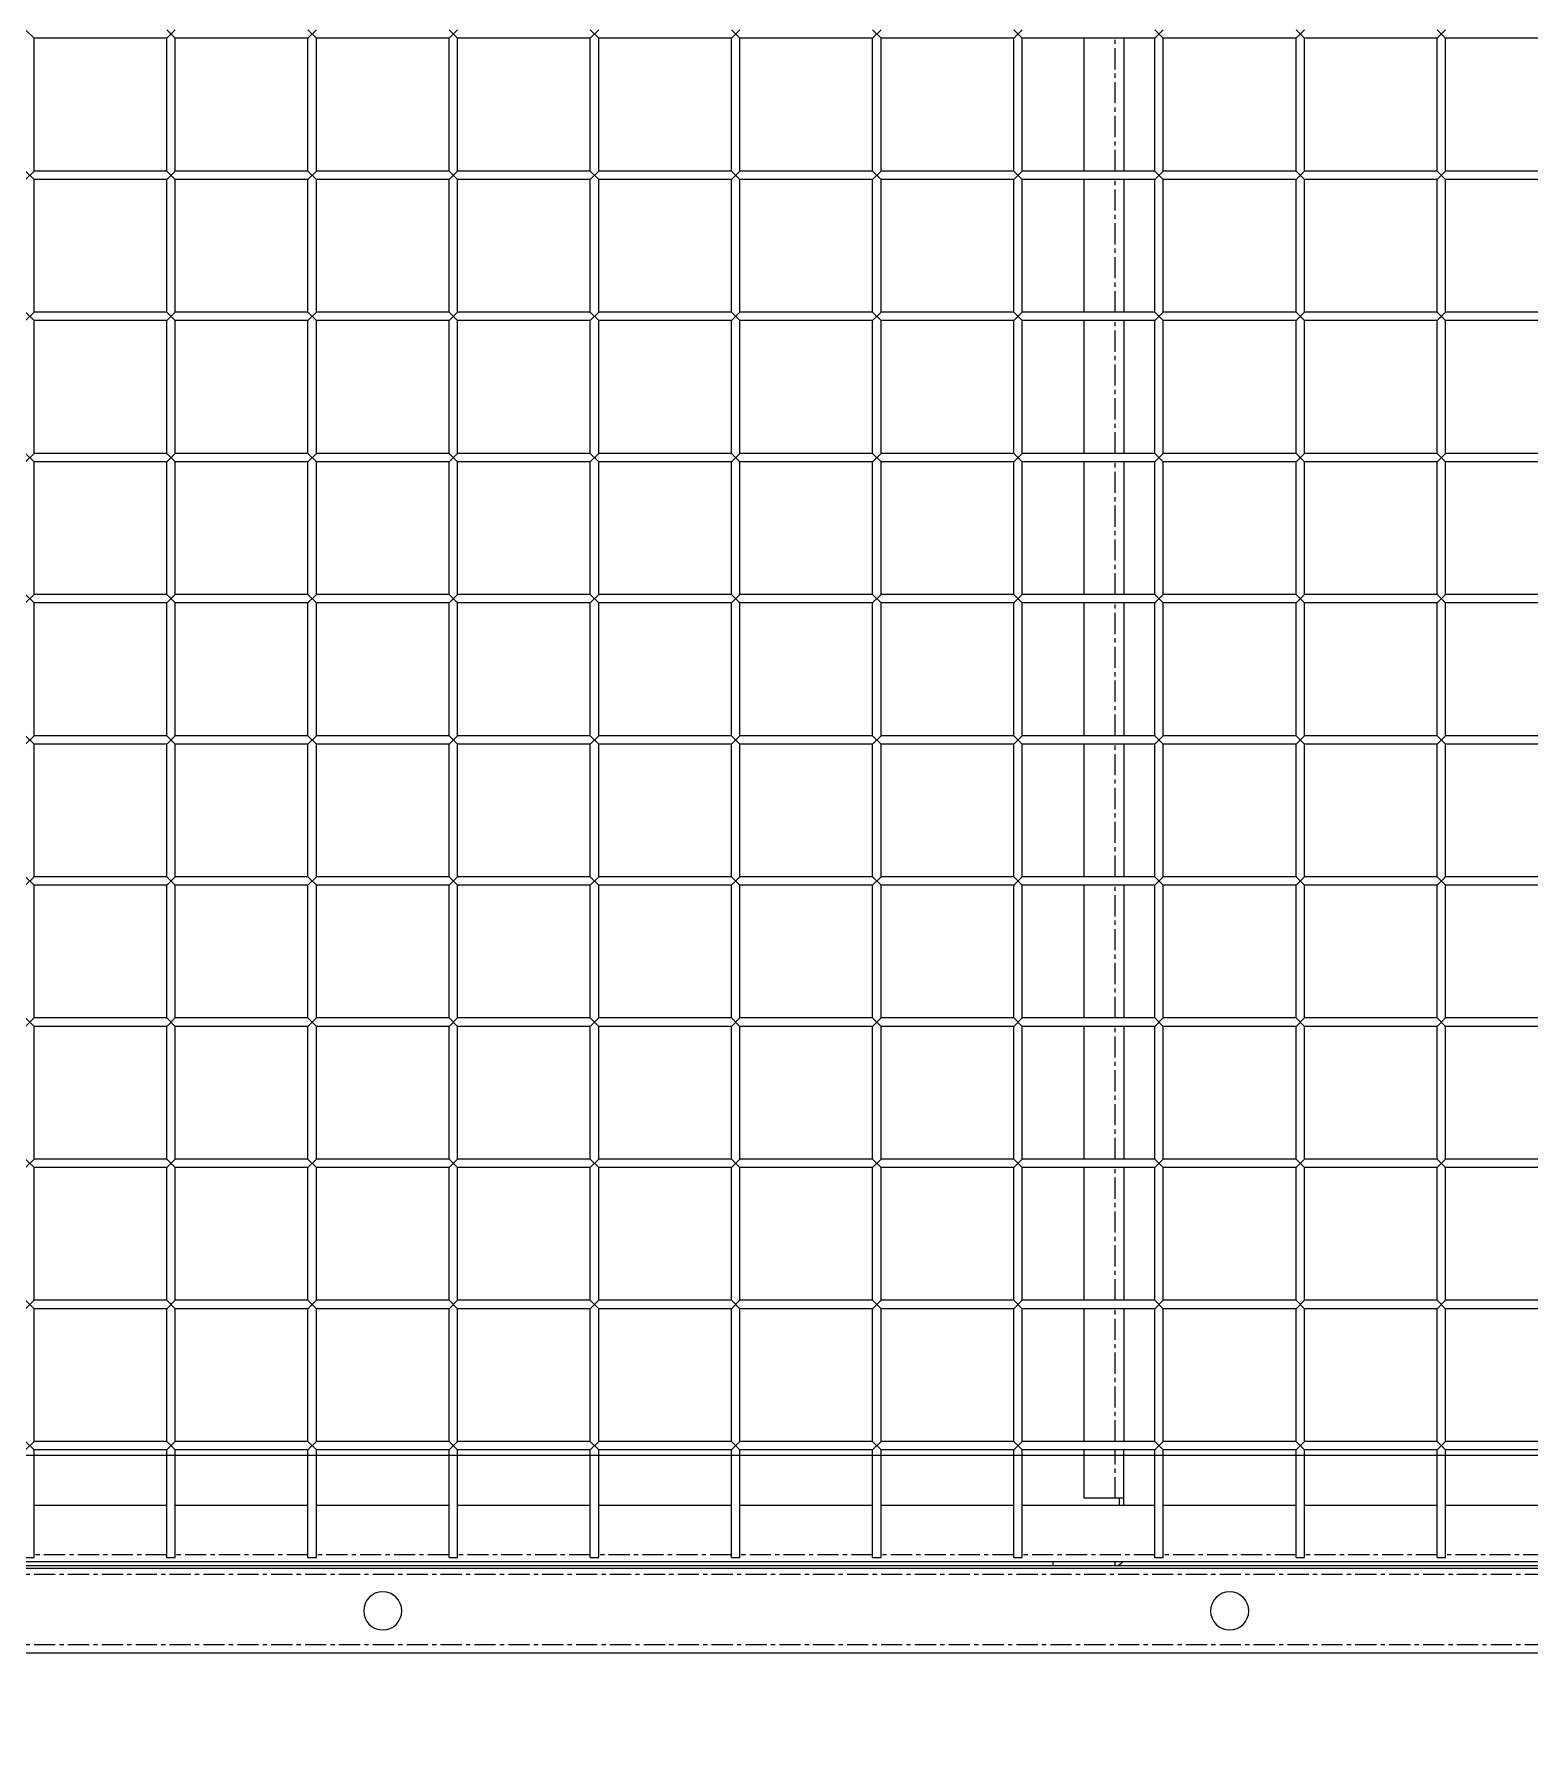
# Model space of a CAD drawing. Header units: millimetres. Extents: x -198529 to 244266, y -64 to 158464.
# Drawn here: x -168032 to -167502, y 108730 to 109334 of the extents above; entities that cross this region are included whole.
import ezdxf

# ---------------------------------------------------------------- set-up
doc = ezdxf.new("R2010")
doc.units = ezdxf.units.MM
doc.linetypes.add('CENTER', pattern=[12, 7.5, -1.5, 1.5, -1.5])
doc.layers.add('0-DCC', color=30, linetype='Continuous')
doc.layers.add('0-DCC-STRUC', color=180, linetype='Continuous')

# ---------------------------------------------------------------- blocks, each defined once
blk = doc.blocks.new('DCC2850x1800(右)')
at = {"color": 0, "linetype": 'Continuous'}
for p, q in [((63292.5, -73903.48), (63289.5, -73906.48)), ((63292.5, -73906.48), (63289.5, -73903.48)), ((63342.5, -73903.48), (63339.5, -73906.48)), ((63342.5, -73906.48), (63339.5, -73903.48)), ((63392.5, -73903.48), (63389.5, -73906.48)), ((63392.5, -73906.48), (63389.5, -73903.48)), ((63442.5, -73903.48), (63439.5, -73906.48)), ((63442.5, -73906.48), (63439.5, -73903.48)), ((63492.5, -73903.48), (63489.5, -73906.48)), ((63492.5, -73906.48), (63489.5, -73903.48)), ((63542.5, -73903.48), (63539.5, -73906.48)), ((63542.5, -73906.48), (63539.5, -73903.48)), ((63592.5, -73903.48), (63589.5, -73906.48)), ((63592.5, -73906.48), (63589.5, -73903.48)), ((63642.5, -73903.48), (63639.5, -73906.48)), ((63642.5, -73906.48), (63639.5, -73903.48)), ((63692.5, -73903.48), (63689.5, -73906.48)), ((63692.5, -73906.48), (63689.5, -73903.48)), ((63742.5, -73903.48), (63739.5, -73906.48)), ((63742.5, -73906.48), (63739.5, -73903.48)), ((63792.5, -73903.48), (63789.5, -73906.48)), ((63242.5, -73906.48), (63289.5, -73906.48)), ((63289.5, -73953.48), (63289.5, -73906.48)), ((63292.5, -73906.48), (63339.5, -73906.48)), ((63292.5, -73953.48), (63292.5, -73906.48)), ((63339.5, -73953.48), (63339.5, -73906.48)), ((63342.5, -73906.48), (63389.5, -73906.48)), ((63342.5, -73953.48), (63342.5, -73906.48)), ((63389.5, -73953.48), (63389.5, -73906.48)), ((63392.5, -73906.48), (63439.5, -73906.48)), ((63392.5, -73953.48), (63392.5, -73906.48)), ((63403.5, -73906.48), (63403.5, -73953.48)), ((63417.5, -73953.48), (63417.5, -73906.48)), ((63439.5, -73953.48), (63439.5, -73906.48)), ((63442.5, -73906.48), (63489.5, -73906.48)), ((63442.5, -73953.48), (63442.5, -73906.48)), ((63489.5, -73953.48), (63489.5, -73906.48)), ((63492.5, -73906.48), (63539.5, -73906.48)), ((63492.5, -73953.48), (63492.5, -73906.48)), ((63539.5, -73953.48), (63539.5, -73906.48)), ((63542.5, -73906.48), (63589.5, -73906.48)), ((63542.5, -73953.48), (63542.5, -73906.48)), ((63589.5, -73953.48), (63589.5, -73906.48)), ((63592.5, -73906.48), (63639.5, -73906.48)), ((63592.5, -73953.48), (63592.5, -73906.48)), ((63639.5, -73953.48), (63639.5, -73906.48)), ((63642.5, -73906.48), (63689.5, -73906.48)), ((63642.5, -73953.48), (63642.5, -73906.48)), ((63689.5, -73953.48), (63689.5, -73906.48)), ((63692.5, -73906.48), (63739.5, -73906.48)), ((63692.5, -73953.48), (63692.5, -73906.48)), ((63739.5, -73953.48), (63739.5, -73906.48)), ((63742.5, -73906.48), (63789.5, -73906.48)), ((63742.5, -73953.48), (63742.5, -73906.48)), ((63789.5, -73953.48), (63789.5, -73906.48)), ((63242.5, -73953.48), (63289.5, -73953.48)), ((63242.5, -73956.48), (63289.5, -73956.48)), ((63292.5, -73953.48), (63289.5, -73956.48)), ((63292.5, -73956.48), (63289.5, -73953.48)), ((63289.5, -74003.48), (63289.5, -73956.48)), ((63292.5, -73953.48), (63339.5, -73953.48)), ((63292.5, -73956.48), (63339.5, -73956.48)), ((63292.5, -74003.48), (63292.5, -73956.48)), ((63342.5, -73953.48), (63339.5, -73956.48)), ((63342.5, -73956.48), (63339.5, -73953.48)), ((63339.5, -74003.48), (63339.5, -73956.48)), ((63342.5, -73953.48), (63389.5, -73953.48)), ((63342.5, -73956.48), (63389.5, -73956.48)), ((63342.5, -74003.48), (63342.5, -73956.48)), ((63392.5, -73953.48), (63389.5, -73956.48)), ((63392.5, -73956.48), (63389.5, -73953.48)), ((63389.5, -74003.48), (63389.5, -73956.48)), ((63392.5, -73953.48), (63439.5, -73953.48)), ((63392.5, -73956.48), (63439.5, -73956.48)), ((63392.5, -74003.48), (63392.5, -73956.48)), ((63403.5, -73956.48), (63403.5, -74003.48)), ((63417.5, -74003.48), (63417.5, -73956.48)), ((63442.5, -73953.48), (63439.5, -73956.48)), ((63442.5, -73956.48), (63439.5, -73953.48)), ((63439.5, -74003.48), (63439.5, -73956.48)), ((63442.5, -73953.48), (63489.5, -73953.48)), ((63442.5, -73956.48), (63489.5, -73956.48)), ((63442.5, -74003.48), (63442.5, -73956.48)), ((63492.5, -73953.48), (63489.5, -73956.48)), ((63492.5, -73956.48), (63489.5, -73953.48)), ((63489.5, -74003.48), (63489.5, -73956.48)), ((63492.5, -73953.48), (63539.5, -73953.48)), ((63492.5, -73956.48), (63539.5, -73956.48)), ((63492.5, -74003.48), (63492.5, -73956.48)), ((63542.5, -73953.48), (63539.5, -73956.48)), ((63542.5, -73956.48), (63539.5, -73953.48)), ((63539.5, -74003.48), (63539.5, -73956.48)), ((63542.5, -73953.48), (63589.5, -73953.48)), ((63542.5, -73956.48), (63589.5, -73956.48)), ((63542.5, -74003.48), (63542.5, -73956.48)), ((63592.5, -73953.48), (63589.5, -73956.48)), ((63592.5, -73956.48), (63589.5, -73953.48)), ((63589.5, -74003.48), (63589.5, -73956.48)), ((63592.5, -73953.48), (63639.5, -73953.48)), ((63592.5, -73956.48), (63639.5, -73956.48)), ((63592.5, -74003.48), (63592.5, -73956.48)), ((63642.5, -73953.48), (63639.5, -73956.48)), ((63642.5, -73956.48), (63639.5, -73953.48)), ((63639.5, -74003.48), (63639.5, -73956.48)), ((63642.5, -73953.48), (63689.5, -73953.48)), ((63642.5, -73956.48), (63689.5, -73956.48)), ((63642.5, -74003.48), (63642.5, -73956.48)), ((63692.5, -73953.48), (63689.5, -73956.48)), ((63692.5, -73956.48), (63689.5, -73953.48)), ((63689.5, -74003.48), (63689.5, -73956.48)), ((63692.5, -73953.48), (63739.5, -73953.48)), ((63692.5, -73956.48), (63739.5, -73956.48)), ((63692.5, -74003.48), (63692.5, -73956.48)), ((63742.5, -73953.48), (63739.5, -73956.48)), ((63742.5, -73956.48), (63739.5, -73953.48)), ((63739.5, -74003.48), (63739.5, -73956.48)), ((63742.5, -73953.48), (63789.5, -73953.48)), ((63742.5, -73956.48), (63789.5, -73956.48)), ((63742.5, -74003.48), (63742.5, -73956.48)), ((63792.5, -73953.48), (63789.5, -73956.48)), ((63792.5, -73956.48), (63789.5, -73953.48)), ((63789.5, -74003.48), (63789.5, -73956.48)), ((63242.5, -74003.48), (63289.5, -74003.48)), ((63242.5, -74006.48), (63289.5, -74006.48)), ((63292.5, -74003.48), (63289.5, -74006.48)), ((63292.5, -74006.48), (63289.5, -74003.48)), ((63289.5, -74053.48), (63289.5, -74006.48)), ((63292.5, -74003.48), (63339.5, -74003.48)), ((63292.5, -74006.48), (63339.5, -74006.48)), ((63292.5, -74053.48), (63292.5, -74006.48)), ((63342.5, -74003.48), (63339.5, -74006.48)), ((63342.5, -74006.48), (63339.5, -74003.48)), ((63339.5, -74053.48), (63339.5, -74006.48)), ((63342.5, -74003.48), (63389.5, -74003.48)), ((63342.5, -74006.48), (63389.5, -74006.48)), ((63342.5, -74053.48), (63342.5, -74006.48)), ((63392.5, -74003.48), (63389.5, -74006.48)), ((63392.5, -74006.48), (63389.5, -74003.48)), ((63389.5, -74053.48), (63389.5, -74006.48)), ((63392.5, -74003.48), (63439.5, -74003.48)), ((63392.5, -74006.48), (63439.5, -74006.48)), ((63392.5, -74053.48), (63392.5, -74006.48)), ((63403.5, -74006.48), (63403.5, -74053.48)), ((63417.5, -74053.48), (63417.5, -74006.48)), ((63442.5, -74003.48), (63439.5, -74006.48)), ((63442.5, -74006.48), (63439.5, -74003.48)), ((63439.5, -74053.48), (63439.5, -74006.48)), ((63442.5, -74003.48), (63489.5, -74003.48)), ((63442.5, -74006.48), (63489.5, -74006.48)), ((63442.5, -74053.48), (63442.5, -74006.48)), ((63492.5, -74003.48), (63489.5, -74006.48)), ((63492.5, -74006.48), (63489.5, -74003.48)), ((63489.5, -74053.48), (63489.5, -74006.48)), ((63492.5, -74003.48), (63539.5, -74003.48)), ((63492.5, -74006.48), (63539.5, -74006.48)), ((63492.5, -74053.48), (63492.5, -74006.48)), ((63542.5, -74003.48), (63539.5, -74006.48)), ((63542.5, -74006.48), (63539.5, -74003.48)), ((63539.5, -74053.48), (63539.5, -74006.48)), ((63542.5, -74003.48), (63589.5, -74003.48)), ((63542.5, -74006.48), (63589.5, -74006.48)), ((63542.5, -74053.48), (63542.5, -74006.48)), ((63592.5, -74003.48), (63589.5, -74006.48)), ((63592.5, -74006.48), (63589.5, -74003.48)), ((63589.5, -74053.48), (63589.5, -74006.48)), ((63592.5, -74003.48), (63639.5, -74003.48)), ((63592.5, -74006.48), (63639.5, -74006.48)), ((63592.5, -74053.48), (63592.5, -74006.48)), ((63642.5, -74003.48), (63639.5, -74006.48)), ((63642.5, -74006.48), (63639.5, -74003.48)), ((63639.5, -74053.48), (63639.5, -74006.48)), ((63642.5, -74003.48), (63689.5, -74003.48)), ((63642.5, -74006.48), (63689.5, -74006.48)), ((63642.5, -74053.48), (63642.5, -74006.48)), ((63692.5, -74003.48), (63689.5, -74006.48)), ((63692.5, -74006.48), (63689.5, -74003.48)), ((63689.5, -74053.48), (63689.5, -74006.48)), ((63692.5, -74003.48), (63739.5, -74003.48)), ((63692.5, -74006.48), (63739.5, -74006.48)), ((63692.5, -74053.48), (63692.5, -74006.48)), ((63742.5, -74003.48), (63739.5, -74006.48)), ((63742.5, -74006.48), (63739.5, -74003.48)), ((63739.5, -74053.48), (63739.5, -74006.48)), ((63742.5, -74003.48), (63789.5, -74003.48)), ((63742.5, -74006.48), (63789.5, -74006.48)), ((63742.5, -74053.48), (63742.5, -74006.48)), ((63792.5, -74003.48), (63789.5, -74006.48)), ((63792.5, -74006.48), (63789.5, -74003.48)), ((63789.5, -74053.48), (63789.5, -74006.48)), ((63242.5, -74053.48), (63289.5, -74053.48)), ((63292.5, -74053.48), (63289.5, -74056.48)), ((63292.5, -74056.48), (63289.5, -74053.48)), ((63292.5, -74053.48), (63339.5, -74053.48)), ((63342.5, -74053.48), (63339.5, -74056.48)), ((63342.5, -74056.48), (63339.5, -74053.48)), ((63342.5, -74053.48), (63389.5, -74053.48)), ((63392.5, -74053.48), (63389.5, -74056.48)), ((63392.5, -74056.48), (63389.5, -74053.48)), ((63392.5, -74053.48), (63439.5, -74053.48)), ((63442.5, -74053.48), (63439.5, -74056.48)), ((63442.5, -74056.48), (63439.5, -74053.48)), ((63442.5, -74053.48), (63489.5, -74053.48)), ((63492.5, -74053.48), (63489.5, -74056.48)), ((63492.5, -74056.48), (63489.5, -74053.48)), ((63492.5, -74053.48), (63539.5, -74053.48)), ((63542.5, -74053.48), (63539.5, -74056.48)), ((63542.5, -74056.48), (63539.5, -74053.48)), ((63542.5, -74053.48), (63589.5, -74053.48)), ((63592.5, -74053.48), (63589.5, -74056.48)), ((63592.5, -74056.48), (63589.5, -74053.48)), ((63592.5, -74053.48), (63639.5, -74053.48)), ((63642.5, -74053.48), (63639.5, -74056.48)), ((63642.5, -74056.48), (63639.5, -74053.48)), ((63642.5, -74053.48), (63689.5, -74053.48)), ((63692.5, -74053.48), (63689.5, -74056.48)), ((63692.5, -74056.48), (63689.5, -74053.48)), ((63692.5, -74053.48), (63739.5, -74053.48)), ((63742.5, -74053.48), (63739.5, -74056.48)), ((63742.5, -74056.48), (63739.5, -74053.48)), ((63742.5, -74053.48), (63789.5, -74053.48)), ((63792.5, -74053.48), (63789.5, -74056.48)), ((63792.5, -74056.48), (63789.5, -74053.48)), ((63242.5, -74056.48), (63289.5, -74056.48)), ((63289.5, -74103.48), (63289.5, -74056.48)), ((63292.5, -74056.48), (63339.5, -74056.48)), ((63292.5, -74103.48), (63292.5, -74056.48)), ((63339.5, -74103.48), (63339.5, -74056.48)), ((63342.5, -74056.48), (63389.5, -74056.48)), ((63342.5, -74103.48), (63342.5, -74056.48)), ((63389.5, -74103.48), (63389.5, -74056.48)), ((63392.5, -74056.48), (63439.5, -74056.48)), ((63392.5, -74103.48), (63392.5, -74056.48)), ((63403.5, -74056.48), (63403.5, -74103.48)), ((63417.5, -74103.48), (63417.5, -74056.48)), ((63439.5, -74103.48), (63439.5, -74056.48)), ((63442.5, -74056.48), (63489.5, -74056.48)), ((63442.5, -74103.48), (63442.5, -74056.48)), ((63489.5, -74103.48), (63489.5, -74056.48)), ((63492.5, -74056.48), (63539.5, -74056.48)), ((63492.5, -74103.48), (63492.5, -74056.48)), ((63539.5, -74103.48), (63539.5, -74056.48)), ((63542.5, -74056.48), (63589.5, -74056.48)), ((63542.5, -74103.48), (63542.5, -74056.48)), ((63589.5, -74103.48), (63589.5, -74056.48)), ((63592.5, -74056.48), (63639.5, -74056.48)), ((63592.5, -74103.48), (63592.5, -74056.48)), ((63639.5, -74103.48), (63639.5, -74056.48)), ((63642.5, -74056.48), (63689.5, -74056.48)), ((63642.5, -74103.48), (63642.5, -74056.48)), ((63689.5, -74103.48), (63689.5, -74056.48)), ((63692.5, -74056.48), (63739.5, -74056.48)), ((63692.5, -74103.48), (63692.5, -74056.48)), ((63739.5, -74103.48), (63739.5, -74056.48)), ((63742.5, -74056.48), (63789.5, -74056.48)), ((63742.5, -74103.48), (63742.5, -74056.48)), ((63789.5, -74103.48), (63789.5, -74056.48)), ((63242.5, -74103.48), (63289.5, -74103.48)), ((63292.5, -74103.48), (63289.5, -74106.48)), ((63292.5, -74106.48), (63289.5, -74103.48)), ((63292.5, -74103.48), (63339.5, -74103.48)), ((63342.5, -74103.48), (63339.5, -74106.48)), ((63342.5, -74106.48), (63339.5, -74103.48)), ((63342.5, -74103.48), (63389.5, -74103.48)), ((63392.5, -74103.48), (63389.5, -74106.48)), ((63392.5, -74106.48), (63389.5, -74103.48)), ((63392.5, -74103.48), (63439.5, -74103.48)), ((63442.5, -74103.48), (63439.5, -74106.48)), ((63442.5, -74106.48), (63439.5, -74103.48)), ((63442.5, -74103.48), (63489.5, -74103.48)), ((63492.5, -74103.48), (63489.5, -74106.48)), ((63492.5, -74106.48), (63489.5, -74103.48)), ((63492.5, -74103.48), (63539.5, -74103.48)), ((63542.5, -74103.48), (63539.5, -74106.48)), ((63542.5, -74106.48), (63539.5, -74103.48)), ((63542.5, -74103.48), (63589.5, -74103.48)), ((63592.5, -74103.48), (63589.5, -74106.48)), ((63592.5, -74106.48), (63589.5, -74103.48)), ((63592.5, -74103.48), (63639.5, -74103.48)), ((63642.5, -74103.48), (63639.5, -74106.48)), ((63642.5, -74106.48), (63639.5, -74103.48)), ((63642.5, -74103.48), (63689.5, -74103.48)), ((63692.5, -74103.48), (63689.5, -74106.48)), ((63692.5, -74106.48), (63689.5, -74103.48)), ((63692.5, -74103.48), (63739.5, -74103.48)), ((63742.5, -74103.48), (63739.5, -74106.48)), ((63742.5, -74106.48), (63739.5, -74103.48)), ((63742.5, -74103.48), (63789.5, -74103.48)), ((63792.5, -74103.48), (63789.5, -74106.48)), ((63792.5, -74106.48), (63789.5, -74103.48)), ((63242.5, -74106.48), (63289.5, -74106.48)), ((63289.5, -74153.48), (63289.5, -74106.48)), ((63292.5, -74106.48), (63339.5, -74106.48)), ((63292.5, -74153.48), (63292.5, -74106.48)), ((63339.5, -74153.48), (63339.5, -74106.48)), ((63342.5, -74106.48), (63389.5, -74106.48)), ((63342.5, -74153.48), (63342.5, -74106.48)), ((63389.5, -74153.48), (63389.5, -74106.48)), ((63392.5, -74106.48), (63439.5, -74106.48)), ((63392.5, -74153.48), (63392.5, -74106.48)), ((63403.5, -74106.48), (63403.5, -74153.48)), ((63417.5, -74153.48), (63417.5, -74106.48)), ((63439.5, -74153.48), (63439.5, -74106.48)), ((63442.5, -74106.48), (63489.5, -74106.48)), ((63442.5, -74153.48), (63442.5, -74106.48)), ((63489.5, -74153.48), (63489.5, -74106.48)), ((63492.5, -74106.48), (63539.5, -74106.48)), ((63492.5, -74153.48), (63492.5, -74106.48)), ((63539.5, -74153.48), (63539.5, -74106.48)), ((63542.5, -74106.48), (63589.5, -74106.48)), ((63542.5, -74153.48), (63542.5, -74106.48)), ((63589.5, -74153.48), (63589.5, -74106.48)), ((63592.5, -74106.48), (63639.5, -74106.48)), ((63592.5, -74153.48), (63592.5, -74106.48)), ((63639.5, -74153.48), (63639.5, -74106.48)), ((63642.5, -74106.48), (63689.5, -74106.48)), ((63642.5, -74153.48), (63642.5, -74106.48)), ((63689.5, -74153.48), (63689.5, -74106.48)), ((63692.5, -74106.48), (63739.5, -74106.48)), ((63692.5, -74153.48), (63692.5, -74106.48)), ((63739.5, -74153.48), (63739.5, -74106.48)), ((63742.5, -74106.48), (63789.5, -74106.48)), ((63742.5, -74153.48), (63742.5, -74106.48)), ((63789.5, -74153.48), (63789.5, -74106.48)), ((63242.5, -74153.48), (63289.5, -74153.48)), ((63242.5, -74156.48), (63289.5, -74156.48)), ((63292.5, -74153.48), (63289.5, -74156.48)), ((63292.5, -74156.48), (63289.5, -74153.48)), ((63289.5, -74203.48), (63289.5, -74156.48)), ((63292.5, -74153.48), (63339.5, -74153.48)), ((63292.5, -74156.48), (63339.5, -74156.48)), ((63292.5, -74203.48), (63292.5, -74156.48)), ((63342.5, -74153.48), (63339.5, -74156.48)), ((63342.5, -74156.48), (63339.5, -74153.48)), ((63339.5, -74203.48), (63339.5, -74156.48)), ((63342.5, -74153.48), (63389.5, -74153.48)), ((63342.5, -74156.48), (63389.5, -74156.48)), ((63342.5, -74203.48), (63342.5, -74156.48)), ((63392.5, -74153.48), (63389.5, -74156.48)), ((63392.5, -74156.48), (63389.5, -74153.48)), ((63389.5, -74203.48), (63389.5, -74156.48)), ((63392.5, -74153.48), (63439.5, -74153.48)), ((63392.5, -74156.48), (63439.5, -74156.48)), ((63392.5, -74203.48), (63392.5, -74156.48)), ((63403.5, -74156.48), (63403.5, -74203.48)), ((63417.5, -74203.48), (63417.5, -74156.48)), ((63442.5, -74153.48), (63439.5, -74156.48)), ((63442.5, -74156.48), (63439.5, -74153.48)), ((63439.5, -74203.48), (63439.5, -74156.48)), ((63442.5, -74153.48), (63489.5, -74153.48)), ((63442.5, -74156.48), (63489.5, -74156.48)), ((63442.5, -74203.48), (63442.5, -74156.48)), ((63492.5, -74153.48), (63489.5, -74156.48)), ((63492.5, -74156.48), (63489.5, -74153.48)), ((63489.5, -74203.48), (63489.5, -74156.48)), ((63492.5, -74153.48), (63539.5, -74153.48)), ((63492.5, -74156.48), (63539.5, -74156.48)), ((63492.5, -74203.48), (63492.5, -74156.48)), ((63542.5, -74153.48), (63539.5, -74156.48)), ((63542.5, -74156.48), (63539.5, -74153.48)), ((63539.5, -74203.48), (63539.5, -74156.48)), ((63542.5, -74153.48), (63589.5, -74153.48)), ((63542.5, -74156.48), (63589.5, -74156.48)), ((63542.5, -74203.48), (63542.5, -74156.48)), ((63592.5, -74153.48), (63589.5, -74156.48)), ((63592.5, -74156.48), (63589.5, -74153.48)), ((63589.5, -74203.48), (63589.5, -74156.48)), ((63592.5, -74153.48), (63639.5, -74153.48)), ((63592.5, -74156.48), (63639.5, -74156.48)), ((63592.5, -74203.48), (63592.5, -74156.48)), ((63642.5, -74153.48), (63639.5, -74156.48)), ((63642.5, -74156.48), (63639.5, -74153.48)), ((63639.5, -74203.48), (63639.5, -74156.48)), ((63642.5, -74153.48), (63689.5, -74153.48)), ((63642.5, -74156.48), (63689.5, -74156.48)), ((63642.5, -74203.48), (63642.5, -74156.48)), ((63692.5, -74153.48), (63689.5, -74156.48)), ((63692.5, -74156.48), (63689.5, -74153.48)), ((63689.5, -74203.48), (63689.5, -74156.48)), ((63692.5, -74153.48), (63739.5, -74153.48)), ((63692.5, -74156.48), (63739.5, -74156.48)), ((63692.5, -74203.48), (63692.5, -74156.48)), ((63742.5, -74153.48), (63739.5, -74156.48)), ((63742.5, -74156.48), (63739.5, -74153.48)), ((63739.5, -74203.48), (63739.5, -74156.48)), ((63742.5, -74153.48), (63789.5, -74153.48)), ((63742.5, -74156.48), (63789.5, -74156.48)), ((63742.5, -74203.48), (63742.5, -74156.48)), ((63792.5, -74153.48), (63789.5, -74156.48)), ((63792.5, -74156.48), (63789.5, -74153.48)), ((63789.5, -74203.48), (63789.5, -74156.48)), ((63242.5, -74203.48), (63289.5, -74203.48)), ((63292.5, -74203.48), (63289.5, -74206.48)), ((63292.5, -74206.48), (63289.5, -74203.48)), ((63292.5, -74203.48), (63339.5, -74203.48)), ((63342.5, -74203.48), (63339.5, -74206.48)), ((63342.5, -74206.48), (63339.5, -74203.48)), ((63342.5, -74203.48), (63389.5, -74203.48)), ((63392.5, -74203.48), (63389.5, -74206.48)), ((63392.5, -74206.48), (63389.5, -74203.48)), ((63392.5, -74203.48), (63439.5, -74203.48)), ((63442.5, -74203.48), (63439.5, -74206.48)), ((63442.5, -74206.48), (63439.5, -74203.48)), ((63442.5, -74203.48), (63489.5, -74203.48)), ((63492.5, -74203.48), (63489.5, -74206.48)), ((63492.5, -74206.48), (63489.5, -74203.48)), ((63492.5, -74203.48), (63539.5, -74203.48)), ((63542.5, -74203.48), (63539.5, -74206.48)), ((63542.5, -74206.48), (63539.5, -74203.48)), ((63542.5, -74203.48), (63589.5, -74203.48)), ((63592.5, -74203.48), (63589.5, -74206.48)), ((63592.5, -74206.48), (63589.5, -74203.48)), ((63592.5, -74203.48), (63639.5, -74203.48)), ((63642.5, -74203.48), (63639.5, -74206.48)), ((63642.5, -74206.48), (63639.5, -74203.48)), ((63642.5, -74203.48), (63689.5, -74203.48)), ((63692.5, -74203.48), (63689.5, -74206.48)), ((63692.5, -74206.48), (63689.5, -74203.48)), ((63692.5, -74203.48), (63739.5, -74203.48)), ((63742.5, -74203.48), (63739.5, -74206.48)), ((63742.5, -74206.48), (63739.5, -74203.48)), ((63742.5, -74203.48), (63789.5, -74203.48)), ((63792.5, -74203.48), (63789.5, -74206.48)), ((63792.5, -74206.48), (63789.5, -74203.48)), ((63242.5, -74206.48), (63289.5, -74206.48)), ((63289.5, -74253.48), (63289.5, -74206.48)), ((63292.5, -74206.48), (63339.5, -74206.48)), ((63292.5, -74253.48), (63292.5, -74206.48)), ((63339.5, -74253.48), (63339.5, -74206.48)), ((63342.5, -74206.48), (63389.5, -74206.48)), ((63342.5, -74253.48), (63342.5, -74206.48)), ((63389.5, -74253.48), (63389.5, -74206.48)), ((63392.5, -74206.48), (63439.5, -74206.48)), ((63392.5, -74253.48), (63392.5, -74206.48)), ((63403.5, -74206.48), (63403.5, -74253.48)), ((63417.5, -74253.48), (63417.5, -74206.48)), ((63439.5, -74253.48), (63439.5, -74206.48)), ((63442.5, -74206.48), (63489.5, -74206.48)), ((63442.5, -74253.48), (63442.5, -74206.48)), ((63489.5, -74253.48), (63489.5, -74206.48)), ((63492.5, -74206.48), (63539.5, -74206.48)), ((63492.5, -74253.48), (63492.5, -74206.48)), ((63539.5, -74253.48), (63539.5, -74206.48)), ((63542.5, -74206.48), (63589.5, -74206.48)), ((63542.5, -74253.48), (63542.5, -74206.48)), ((63589.5, -74253.48), (63589.5, -74206.48)), ((63592.5, -74206.48), (63639.5, -74206.48)), ((63592.5, -74253.48), (63592.5, -74206.48)), ((63639.5, -74253.48), (63639.5, -74206.48)), ((63642.5, -74206.48), (63689.5, -74206.48)), ((63642.5, -74253.48), (63642.5, -74206.48)), ((63689.5, -74253.48), (63689.5, -74206.48)), ((63692.5, -74206.48), (63739.5, -74206.48)), ((63692.5, -74253.48), (63692.5, -74206.48)), ((63739.5, -74253.48), (63739.5, -74206.48)), ((63742.5, -74206.48), (63789.5, -74206.48)), ((63742.5, -74253.48), (63742.5, -74206.48)), ((63789.5, -74253.48), (63789.5, -74206.48)), ((63242.5, -74253.48), (63289.5, -74253.48)), ((63292.5, -74253.48), (63289.5, -74256.48)), ((63292.5, -74256.48), (63289.5, -74253.48)), ((63292.5, -74253.48), (63339.5, -74253.48)), ((63342.5, -74253.48), (63339.5, -74256.48)), ((63342.5, -74256.48), (63339.5, -74253.48)), ((63342.5, -74253.48), (63389.5, -74253.48)), ((63392.5, -74253.48), (63389.5, -74256.48)), ((63392.5, -74256.48), (63389.5, -74253.48)), ((63392.5, -74253.48), (63439.5, -74253.48)), ((63442.5, -74253.48), (63439.5, -74256.48)), ((63442.5, -74256.48), (63439.5, -74253.48)), ((63442.5, -74253.48), (63489.5, -74253.48)), ((63492.5, -74253.48), (63489.5, -74256.48)), ((63492.5, -74256.48), (63489.5, -74253.48)), ((63492.5, -74253.48), (63539.5, -74253.48)), ((63542.5, -74253.48), (63539.5, -74256.48)), ((63542.5, -74256.48), (63539.5, -74253.48)), ((63542.5, -74253.48), (63589.5, -74253.48)), ((63592.5, -74253.48), (63589.5, -74256.48)), ((63592.5, -74256.48), (63589.5, -74253.48)), ((63592.5, -74253.48), (63639.5, -74253.48)), ((63642.5, -74253.48), (63639.5, -74256.48)), ((63642.5, -74256.48), (63639.5, -74253.48)), ((63642.5, -74253.48), (63689.5, -74253.48)), ((63692.5, -74253.48), (63689.5, -74256.48)), ((63692.5, -74256.48), (63689.5, -74253.48)), ((63692.5, -74253.48), (63739.5, -74253.48)), ((63742.5, -74253.48), (63739.5, -74256.48)), ((63742.5, -74256.48), (63739.5, -74253.48)), ((63742.5, -74253.48), (63789.5, -74253.48)), ((63792.5, -74253.48), (63789.5, -74256.48)), ((63792.5, -74256.48), (63789.5, -74253.48)), ((63242.5, -74256.48), (63289.5, -74256.48)), ((63289.5, -74303.48), (63289.5, -74256.48)), ((63292.5, -74256.48), (63339.5, -74256.48)), ((63292.5, -74303.48), (63292.5, -74256.48)), ((63339.5, -74303.48), (63339.5, -74256.48)), ((63342.5, -74256.48), (63389.5, -74256.48)), ((63342.5, -74303.48), (63342.5, -74256.48)), ((63389.5, -74303.48), (63389.5, -74256.48)), ((63392.5, -74256.48), (63439.5, -74256.48)), ((63392.5, -74303.48), (63392.5, -74256.48)), ((63403.5, -74256.48), (63403.5, -74303.48)), ((63417.5, -74303.48), (63417.5, -74256.48)), ((63439.5, -74303.48), (63439.5, -74256.48)), ((63442.5, -74256.48), (63489.5, -74256.48)), ((63442.5, -74303.48), (63442.5, -74256.48)), ((63489.5, -74303.48), (63489.5, -74256.48)), ((63492.5, -74256.48), (63539.5, -74256.48)), ((63492.5, -74303.48), (63492.5, -74256.48)), ((63539.5, -74303.48), (63539.5, -74256.48)), ((63542.5, -74256.48), (63589.5, -74256.48)), ((63542.5, -74303.48), (63542.5, -74256.48)), ((63589.5, -74303.48), (63589.5, -74256.48)), ((63592.5, -74256.48), (63639.5, -74256.48)), ((63592.5, -74303.48), (63592.5, -74256.48)), ((63639.5, -74303.48), (63639.5, -74256.48)), ((63642.5, -74256.48), (63689.5, -74256.48)), ((63642.5, -74303.48), (63642.5, -74256.48)), ((63689.5, -74303.48), (63689.5, -74256.48)), ((63692.5, -74256.48), (63739.5, -74256.48)), ((63692.5, -74303.48), (63692.5, -74256.48)), ((63739.5, -74303.48), (63739.5, -74256.48)), ((63742.5, -74256.48), (63789.5, -74256.48)), ((63742.5, -74303.48), (63742.5, -74256.48)), ((63789.5, -74303.48), (63789.5, -74256.48)), ((63242.5, -74303.48), (63289.5, -74303.48)), ((63242.5, -74306.48), (63289.5, -74306.48)), ((63292.5, -74303.48), (63289.5, -74306.48)), ((63292.5, -74306.48), (63289.5, -74303.48)), ((63289.5, -74353.48), (63289.5, -74306.48)), ((63292.5, -74303.48), (63339.5, -74303.48)), ((63292.5, -74306.48), (63339.5, -74306.48)), ((63292.5, -74353.48), (63292.5, -74306.48)), ((63342.5, -74303.48), (63339.5, -74306.48)), ((63342.5, -74306.48), (63339.5, -74303.48)), ((63339.5, -74353.48), (63339.5, -74306.48)), ((63342.5, -74303.48), (63389.5, -74303.48)), ((63342.5, -74306.48), (63389.5, -74306.48)), ((63342.5, -74353.48), (63342.5, -74306.48)), ((63392.5, -74303.48), (63389.5, -74306.48)), ((63392.5, -74306.48), (63389.5, -74303.48)), ((63389.5, -74353.48), (63389.5, -74306.48)), ((63392.5, -74303.48), (63439.5, -74303.48)), ((63392.5, -74306.48), (63439.5, -74306.48)), ((63392.5, -74353.48), (63392.5, -74306.48)), ((63403.5, -74306.48), (63403.5, -74353.48)), ((63417.5, -74353.48), (63417.5, -74306.48)), ((63442.5, -74303.48), (63439.5, -74306.48)), ((63442.5, -74306.48), (63439.5, -74303.48)), ((63439.5, -74353.48), (63439.5, -74306.48)), ((63442.5, -74303.48), (63489.5, -74303.48)), ((63442.5, -74306.48), (63489.5, -74306.48)), ((63442.5, -74353.48), (63442.5, -74306.48)), ((63492.5, -74303.48), (63489.5, -74306.48)), ((63492.5, -74306.48), (63489.5, -74303.48)), ((63489.5, -74353.48), (63489.5, -74306.48)), ((63492.5, -74303.48), (63539.5, -74303.48)), ((63492.5, -74306.48), (63539.5, -74306.48)), ((63492.5, -74353.48), (63492.5, -74306.48)), ((63542.5, -74303.48), (63539.5, -74306.48)), ((63542.5, -74306.48), (63539.5, -74303.48)), ((63539.5, -74353.48), (63539.5, -74306.48)), ((63542.5, -74303.48), (63589.5, -74303.48)), ((63542.5, -74306.48), (63589.5, -74306.48)), ((63542.5, -74353.48), (63542.5, -74306.48)), ((63592.5, -74303.48), (63589.5, -74306.48)), ((63592.5, -74306.48), (63589.5, -74303.48)), ((63589.5, -74353.48), (63589.5, -74306.48)), ((63592.5, -74303.48), (63639.5, -74303.48)), ((63592.5, -74306.48), (63639.5, -74306.48)), ((63592.5, -74353.48), (63592.5, -74306.48)), ((63642.5, -74303.48), (63639.5, -74306.48)), ((63642.5, -74306.48), (63639.5, -74303.48)), ((63639.5, -74353.48), (63639.5, -74306.48)), ((63642.5, -74303.48), (63689.5, -74303.48)), ((63642.5, -74306.48), (63689.5, -74306.48)), ((63642.5, -74353.48), (63642.5, -74306.48)), ((63692.5, -74303.48), (63689.5, -74306.48)), ((63692.5, -74306.48), (63689.5, -74303.48)), ((63689.5, -74353.48), (63689.5, -74306.48)), ((63692.5, -74303.48), (63739.5, -74303.48)), ((63692.5, -74306.48), (63739.5, -74306.48)), ((63692.5, -74353.48), (63692.5, -74306.48)), ((63742.5, -74303.48), (63739.5, -74306.48)), ((63742.5, -74306.48), (63739.5, -74303.48)), ((63739.5, -74353.48), (63739.5, -74306.48)), ((63742.5, -74303.48), (63789.5, -74303.48)), ((63742.5, -74306.48), (63789.5, -74306.48)), ((63742.5, -74353.48), (63742.5, -74306.48)), ((63792.5, -74303.48), (63789.5, -74306.48)), ((63792.5, -74306.48), (63789.5, -74303.48)), ((63789.5, -74353.48), (63789.5, -74306.48)), ((63242.5, -74353.48), (63289.5, -74353.48)), ((63242.5, -74356.48), (63289.5, -74356.48)), ((63292.5, -74353.48), (63289.5, -74356.48)), ((63292.5, -74356.48), (63289.5, -74353.48)), ((63289.5, -74403.48), (63289.5, -74356.48)), ((63292.5, -74353.48), (63339.5, -74353.48)), ((63292.5, -74356.48), (63339.5, -74356.48)), ((63292.5, -74403.48), (63292.5, -74356.48)), ((63342.5, -74353.48), (63339.5, -74356.48)), ((63342.5, -74356.48), (63339.5, -74353.48)), ((63339.5, -74403.48), (63339.5, -74356.48)), ((63342.5, -74353.48), (63389.5, -74353.48)), ((63342.5, -74356.48), (63389.5, -74356.48)), ((63342.5, -74403.48), (63342.5, -74356.48)), ((63392.5, -74353.48), (63389.5, -74356.48)), ((63392.5, -74356.48), (63389.5, -74353.48)), ((63389.5, -74403.48), (63389.5, -74356.48)), ((63392.5, -74353.48), (63439.5, -74353.48)), ((63392.5, -74356.48), (63439.5, -74356.48)), ((63392.5, -74403.48), (63392.5, -74356.48)), ((63403.5, -74356.48), (63403.5, -74403.48)), ((63417.5, -74403.48), (63417.5, -74356.48)), ((63442.5, -74353.48), (63439.5, -74356.48)), ((63442.5, -74356.48), (63439.5, -74353.48)), ((63439.5, -74403.48), (63439.5, -74356.48)), ((63442.5, -74353.48), (63489.5, -74353.48)), ((63442.5, -74356.48), (63489.5, -74356.48)), ((63442.5, -74403.48), (63442.5, -74356.48)), ((63492.5, -74353.48), (63489.5, -74356.48)), ((63492.5, -74356.48), (63489.5, -74353.48)), ((63489.5, -74403.48), (63489.5, -74356.48)), ((63492.5, -74353.48), (63539.5, -74353.48)), ((63492.5, -74356.48), (63539.5, -74356.48)), ((63492.5, -74403.48), (63492.5, -74356.48)), ((63542.5, -74353.48), (63539.5, -74356.48)), ((63542.5, -74356.48), (63539.5, -74353.48)), ((63539.5, -74403.48), (63539.5, -74356.48)), ((63542.5, -74353.48), (63589.5, -74353.48)), ((63542.5, -74356.48), (63589.5, -74356.48)), ((63542.5, -74403.48), (63542.5, -74356.48)), ((63592.5, -74353.48), (63589.5, -74356.48)), ((63592.5, -74356.48), (63589.5, -74353.48)), ((63589.5, -74403.48), (63589.5, -74356.48)), ((63592.5, -74353.48), (63639.5, -74353.48)), ((63592.5, -74356.48), (63639.5, -74356.48)), ((63592.5, -74403.48), (63592.5, -74356.48)), ((63642.5, -74353.48), (63639.5, -74356.48)), ((63642.5, -74356.48), (63639.5, -74353.48)), ((63639.5, -74403.48), (63639.5, -74356.48)), ((63642.5, -74353.48), (63689.5, -74353.48)), ((63642.5, -74356.48), (63689.5, -74356.48)), ((63642.5, -74403.48), (63642.5, -74356.48)), ((63692.5, -74353.48), (63689.5, -74356.48)), ((63692.5, -74356.48), (63689.5, -74353.48)), ((63689.5, -74403.48), (63689.5, -74356.48)), ((63692.5, -74353.48), (63739.5, -74353.48)), ((63692.5, -74356.48), (63739.5, -74356.48)), ((63692.5, -74403.48), (63692.5, -74356.48)), ((63742.5, -74353.48), (63739.5, -74356.48)), ((63742.5, -74356.48), (63739.5, -74353.48)), ((63739.5, -74403.48), (63739.5, -74356.48)), ((63742.5, -74353.48), (63789.5, -74353.48)), ((63742.5, -74356.48), (63789.5, -74356.48)), ((63742.5, -74403.48), (63742.5, -74356.48)), ((63792.5, -74353.48), (63789.5, -74356.48)), ((63792.5, -74356.48), (63789.5, -74353.48)), ((63789.5, -74403.48), (63789.5, -74356.48)), ((63242.5, -74403.48), (63289.5, -74403.48)), ((63292.5, -74403.48), (63289.5, -74406.48)), ((63292.5, -74406.48), (63289.5, -74403.48)), ((63292.5, -74403.48), (63339.5, -74403.48)), ((63342.5, -74403.48), (63339.5, -74406.48)), ((63342.5, -74406.48), (63339.5, -74403.48)), ((63342.5, -74403.48), (63389.5, -74403.48)), ((63392.5, -74403.48), (63389.5, -74406.48)), ((63392.5, -74406.48), (63389.5, -74403.48)), ((63392.5, -74403.48), (63439.5, -74403.48)), ((63442.5, -74403.48), (63439.5, -74406.48)), ((63442.5, -74406.48), (63439.5, -74403.48)), ((63442.5, -74403.48), (63489.5, -74403.48)), ((63492.5, -74403.48), (63489.5, -74406.48)), ((63492.5, -74406.48), (63489.5, -74403.48)), ((63492.5, -74403.48), (63539.5, -74403.48)), ((63542.5, -74403.48), (63539.5, -74406.48)), ((63542.5, -74406.48), (63539.5, -74403.48)), ((63542.5, -74403.48), (63589.5, -74403.48)), ((63592.5, -74403.48), (63589.5, -74406.48)), ((63592.5, -74406.48), (63589.5, -74403.48)), ((63592.5, -74403.48), (63639.5, -74403.48)), ((63642.5, -74403.48), (63639.5, -74406.48)), ((63642.5, -74406.48), (63639.5, -74403.48)), ((63642.5, -74403.48), (63689.5, -74403.48)), ((63692.5, -74403.48), (63689.5, -74406.48)), ((63692.5, -74406.48), (63689.5, -74403.48)), ((63692.5, -74403.48), (63739.5, -74403.48)), ((63742.5, -74403.48), (63739.5, -74406.48)), ((63742.5, -74406.48), (63739.5, -74403.48)), ((63742.5, -74403.48), (63789.5, -74403.48)), ((63792.5, -74403.48), (63789.5, -74406.48)), ((63792.5, -74406.48), (63789.5, -74403.48)), ((63242.5, -74406.48), (63289.5, -74406.48)), ((63289.5, -74444.58), (63289.5, -74406.48)), ((63292.5, -74406.48), (63339.5, -74406.48)), ((63292.5, -74444.58), (63292.5, -74406.48)), ((63339.5, -74444.58), (63339.5, -74406.48)), ((63342.5, -74406.48), (63389.5, -74406.48)), ((63342.5, -74444.58), (63342.5, -74406.48)), ((63389.5, -74444.58), (63389.5, -74406.48)), ((63392.5, -74406.48), (63439.5, -74406.48)), ((63392.5, -74444.58), (63392.5, -74406.48)), ((63403.5, -74426.08), (63403.5, -74406.48)), ((63417.5, -74423.58), (63417.5, -74406.48)), ((63439.5, -74444.58), (63439.5, -74406.48)), ((63442.5, -74406.48), (63489.5, -74406.48)), ((63442.5, -74444.58), (63442.5, -74406.48)), ((63489.5, -74444.58), (63489.5, -74406.48)), ((63492.5, -74406.48), (63539.5, -74406.48)), ((63492.5, -74444.58), (63492.5, -74406.48)), ((63539.5, -74444.58), (63539.5, -74406.48)), ((63542.5, -74406.48), (63589.5, -74406.48)), ((63542.5, -74444.58), (63542.5, -74406.48)), ((63589.5, -74444.58), (63589.5, -74406.48)), ((63592.5, -74406.48), (63639.5, -74406.48)), ((63592.5, -74444.58), (63592.5, -74406.48)), ((63639.5, -74444.58), (63639.5, -74406.48)), ((63642.5, -74406.48), (63689.5, -74406.48)), ((63642.5, -74444.58), (63642.5, -74406.48)), ((63689.5, -74444.58), (63689.5, -74406.48)), ((63692.5, -74406.48), (63739.5, -74406.48)), ((63692.5, -74444.58), (63692.5, -74406.48)), ((63739.5, -74444.58), (63739.5, -74406.48)), ((63742.5, -74406.48), (63789.5, -74406.48)), ((63742.5, -74444.58), (63742.5, -74406.48)), ((63789.5, -74444.58), (63789.5, -74406.48)), ((63403.5, -74423.58), (63417.5, -74423.58)), ((63405, -74426.08), (63405, -74423.58)), ((63289.5, -74426.08), (63242.5, -74426.08)), ((63339.5, -74426.08), (63292.5, -74426.08)), ((63389.5, -74426.08), (63342.5, -74426.08)), ((63439.5, -74426.08), (63392.5, -74426.08)), ((63489.5, -74426.08), (63442.5, -74426.08)), ((63539.5, -74426.08), (63492.5, -74426.08)), ((63589.5, -74426.08), (63542.5, -74426.08)), ((63639.5, -74426.08), (63592.5, -74426.08)), ((63689.5, -74426.08), (63642.5, -74426.08)), ((63739.5, -74426.08), (63692.5, -74426.08)), ((63789.5, -74426.08), (63742.5, -74426.08)), ((62966, -74446.08), (65616, -74446.08)), ((62966, -74447.58), (65613, -74447.58)), ((63292.5, -74444.58), (63289.5, -74444.58)), ((63342.5, -74444.58), (63339.5, -74444.58)), ((63392.5, -74444.58), (63389.5, -74444.58)), ((63428.5, -74447.58), (63428.5, -74446.08)), ((63442.5, -74444.58), (63439.5, -74444.58)), ((63492.5, -74444.58), (63489.5, -74444.58)), ((63542.5, -74444.58), (63539.5, -74444.58)), ((63592.5, -74444.58), (63589.5, -74444.58)), ((63642.5, -74444.58), (63639.5, -74444.58)), ((63692.5, -74444.58), (63689.5, -74444.58)), ((63742.5, -74444.58), (63739.5, -74444.58)), ((63792.5, -74444.58), (63789.5, -74444.58)), ((62966, -74478.48), (65614.5, -74478.48))]:
    blk.add_line(p, q, dxfattribs=at)
at = {"color": 0, "linetype": 'CENTER'}
for p, q in [((63406.5, -73953.48), (63406.5, -73906.48)), ((63406.5, -74003.48), (63406.5, -73956.48)), ((63406.5, -74053.48), (63406.5, -74006.48)), ((63406.5, -74103.48), (63406.5, -74056.48)), ((63406.5, -74153.48), (63406.5, -74106.48)), ((63406.5, -74203.48), (63406.5, -74156.48)), ((63406.5, -74253.48), (63406.5, -74206.48)), ((63406.5, -74303.48), (63406.5, -74256.48)), ((63406.5, -74353.48), (63406.5, -74306.48)), ((63406.5, -74403.48), (63406.5, -74356.48)), ((63406.5, -74423.58), (63406.5, -74406.48)), ((63242.5, -74443.58), (63289.5, -74443.58)), ((63292.5, -74443.58), (63339.5, -74443.58)), ((63342.5, -74443.58), (63389.5, -74443.58)), ((63392.5, -74443.58), (63439.5, -74443.58)), ((63406.5, -74447.58), (63406.5, -74446.08)), ((63442.5, -74443.58), (63489.5, -74443.58)), ((63492.5, -74443.58), (63539.5, -74443.58)), ((63542.5, -74443.58), (63589.5, -74443.58)), ((63592.5, -74443.58), (63639.5, -74443.58)), ((63642.5, -74443.58), (63689.5, -74443.58)), ((63692.5, -74443.58), (63739.5, -74443.58)), ((63742.5, -74443.58), (63789.5, -74443.58)), ((62966, -74450.58), (65614.5, -74450.58)), ((62966, -74475.48), (65614.5, -74475.48))]:
    blk.add_line(p, q, dxfattribs=at)
at = {"color": 0, "linetype": 'Continuous'}
for centre in [(63366, -74463.48), (63366, -74463.48), (63666, -74463.48), (63666, -74463.48)]:
    blk.add_circle(centre, 6.75, dxfattribs=at)
blk.add_arc((63406.5, -74444.58), 3, 210, 270, dxfattribs=at)

msp = doc.modelspace()

# ---------------------------------------------------------------- linework, layer by layer
at = {"layer": '0-DCC-STRUC'}
for points in [[(-169945.77, 108630.01), (-167195.66, 108630.01), (-167195.66, 108830.01), (-169945.77, 108830.01)], [(-169945.77, 108670.01), (-167195.66, 108670.01), (-167195.66, 108790.01), (-169945.77, 108790.01)]]:
    msp.add_lwpolyline(points, close=True, dxfattribs=at)

# ---------------------------------------------------------------- block references
at = {"layer": '0-DCC', "xscale": -1}
msp.add_blockref('DCC2850x1800(右)', (-104242.77, 183238.49), dxfattribs=at)

doc.saveas('drawing.dxf')
